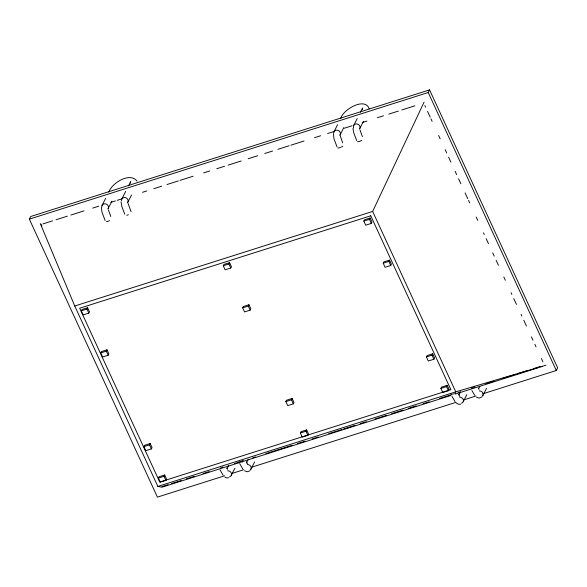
<?xml version="1.0" encoding="UTF-8"?>
<svg xmlns="http://www.w3.org/2000/svg" width="587" height="587" viewBox="0 0 587 587"><rect width="100%" height="100%" fill="white"/><g stroke="black" fill="none" stroke-linecap="round" stroke-linejoin="round"><path stroke-width="0.88" d="M121.054 201.811L121.825 206.485L124.789 214.255M101.412 207.534L102.035 212.34L105.117 220.507M333.409 133.44L333.952 138.708L337.033 146.875M40.29 223.552L74.747 306.01L372.65 211.437L424.093 102.109M362.605 107.942L360.425 112.249M224.63 475.793L157.426 497.13L29.35 219.149L30.7 216.508L429.574 89.87L557.65 367.851L556.3 370.492L482.984 393.774M102.028 205.472L105.631 198.406M108.83 192.118C111.897 182.865 129.998 171.808 137.065 181.134M108.265 208.275L111.868 201.209M121.707 199.228L125.706 191.377M128.509 185.881L130.681 181.574L130.6 183.313M127.944 202.031L131.547 194.957M81.307 310.817L81.982 309.488L87.602 307.705L89.481 311.778L88.806 313.106L83.185 314.889L81.307 310.817L86.927 309.026L87.602 307.705M100.707 352.919L101.382 351.591L107.003 349.808L108.881 353.88L108.206 355.208L102.586 356.991L100.707 352.919L106.328 351.129L107.003 349.808M223.273 265.742L223.94 264.421L229.568 262.638L231.447 266.711L230.772 268.032L225.151 269.815L223.273 265.742L228.893 263.959L229.568 262.638M143.881 446.626L144.556 445.306L150.177 443.523L152.055 447.595L151.38 448.916L145.759 450.706L143.881 446.626L149.502 444.843L150.177 443.523M242.666 307.845L243.341 306.524L248.961 304.741L250.84 308.813L250.165 310.134L244.544 311.917L242.666 307.845L248.294 306.062L248.961 304.741M333.944 131.848L337.547 124.774M340.753 118.493C342.867 109.556 365.173 96.657 369.201 108.808M158.38 478.097L159.055 476.776L164.676 474.993L166.554 479.065L165.879 480.386L160.258 482.169L158.38 478.097L164 476.314L164.676 474.993M340.189 134.643L343.784 127.577M353.623 125.596L357.226 118.53M359.868 128.399L363.47 121.326M227.059 468.58L228.659 465.432M231.293 475.309L234.895 468.243M29.35 219.149L428.231 92.511L429.574 89.87M363.83 221.116L364.498 219.795L370.126 218.012L372.004 222.084L371.329 223.405L365.708 225.195L363.83 221.116L369.45 219.333L370.126 218.012M246.335 463.121L248.338 459.195M250.972 469.057L254.575 461.991M285.847 401.559L286.515 400.239L292.143 398.448L294.014 402.528L293.346 403.849L287.718 405.632L285.847 401.559L291.468 399.776L292.143 398.448M383.223 263.218L383.898 261.897L389.519 260.114L391.397 264.187L390.722 265.507L385.101 267.298L383.223 263.218L388.851 261.435L389.519 260.114M300.346 433.03L301.014 431.702L306.641 429.919L308.513 433.991L307.845 435.319L302.217 437.102L300.346 433.03L305.966 431.24L306.641 429.919M426.404 356.933L427.072 355.612L432.7 353.829L434.571 357.901L433.903 359.222L428.275 361.005L426.404 356.933L432.025 355.15L432.7 353.829M440.903 388.403L441.571 387.082L447.199 385.292L449.07 389.372L448.402 390.693L442.774 392.476L440.903 388.403L446.524 386.62L447.199 385.292M458.975 394.948L460.179 392.593M463.216 401.677L466.812 394.611M478.654 388.704L479.85 386.349M482.896 395.433L486.498 388.359M482 396.827L479.183 398.125L476.475 397.194M249.46 471.009L247.266 471.75L244.559 470.818M42.939 223.911L52.544 220.859M56.036 219.751L67.388 216.148M70.88 215.04L83.985 210.88M92.717 208.106L98.829 206.169M111.053 202.288L115.419 200.901M117.165 200.343L121.531 198.956M142.494 192.309L146.86 190.922M153.845 188.698L161.704 186.204M166.943 184.545L178.294 180.935M180.04 180.385L193.138 176.225M203.623 172.901L209.735 170.956M216.72 168.74L224.579 166.246M228.072 165.138L241.169 160.977M248.154 158.761L257.759 155.709M264.752 153.493L272.61 150.998M277.849 149.333L289.2 145.73M290.947 145.172L304.044 141.012M314.522 137.688L320.641 135.744M327.627 133.528L333.739 131.591M344.217 128.26L352.075 125.765M362.553 122.441L366.919 121.054M377.397 117.723L383.516 115.786M388.755 114.12L398.36 111.075M401.853 109.96L414.95 105.807M74.747 306.01L157.866 486.425L455.769 391.845L545.961 365.209M161.968 486.616L168.08 484.671M171.573 483.563L181.178 480.511M186.424 478.853L194.282 476.351M203.014 473.584L209.126 471.64M234.448 463.598L238.814 462.211M252.792 457.779L255.411 456.95M265.889 453.619L292.084 445.306M297.323 443.64L305.189 441.145M312.174 438.929L318.286 436.985M328.764 433.661L341.861 429.501M343.608 428.943L354.959 425.34M360.198 423.675L366.317 421.737M375.049 418.964L386.4 415.361M391.639 413.696L402.99 410.093M408.229 408.427L416.088 405.933M423.08 403.717L429.192 401.772M439.67 398.448L451.021 394.846M458.007 392.622L460.626 391.793M485.955 383.751L493.814 381.257M502.545 378.483L513.896 374.88M517.389 373.772L526.994 370.72M533.979 368.504L540.091 366.567M450.831 395.491L161.917 487.21L157.866 486.425M455.196 394.104L538.118 367.778M540.73 366.948L542.476 366.391M231.616 473.577L243.832 469.695M251.691 467.201L455.93 402.359M463.781 399.864L476.006 395.99M460.663 404.164L458.337 404.23L456.246 402.968M228.739 477.796L226.589 477.899L224.88 477.07M474.707 395.315L471.904 390.553M455.028 401.567L451.939 396.218M242.783 468.947L239.694 463.605M223.111 475.199L220.015 469.849M459.724 396.306L458.63 394.405M247.487 463.686L246.386 461.786M479.029 389.445L478.302 388.154M227.433 469.329L226.707 468.037M242.336 461.25L242.71 462.035M428.231 92.511L556.3 370.492M424.834 105.528L425.604 107.194M427.519 111.354L430.205 117.18M430.968 118.845L432.12 121.34M438.636 135.487L440.169 138.818M445.159 149.634L446.692 152.965M448.607 157.125L450.904 162.122M455.123 171.272L456.657 174.603M458.572 178.764L460.876 183.753M465.095 192.91L467.78 198.736M468.543 200.402L469.695 202.897M476.211 217.043L477.745 220.374M483.497 232.856L484.268 234.521M486.183 238.682L488.479 243.678M492.698 252.828L494.232 256.159M496.147 260.32L498.451 265.309M503.822 276.961L505.356 280.293M511.101 292.774L511.871 294.439M513.786 298.6L516.472 304.426M521.073 314.412L521.843 316.077M523.758 320.238L526.444 326.064M531.426 336.879L532.959 340.211M534.874 344.371L536.026 346.873M541.397 358.518L542.931 361.849M372.65 211.437L455.769 391.845M369.45 219.333L371.329 223.405M388.851 261.435L390.722 265.507M432.025 355.15L433.903 359.222M446.524 386.62L448.402 390.693M228.893 263.959L230.772 268.032M248.294 306.062L250.165 310.134M291.468 399.776L293.346 403.849M305.966 431.24L307.845 435.319M86.927 309.026L88.806 313.106M106.328 351.129L108.206 355.208M149.502 444.843L151.38 448.916M164 476.314L165.879 480.386M41.193 224.469L41.956 226.127M356.713 140.623L353.748 132.86L352.97 128.465M131.092 211.687L128.025 203.293M362.362 136.617L360.014 129.962M342.683 142.868L340.203 135.612M110.767 216.493L108.419 209.845M362.524 109.681L362.384 108.742M333.746 132.611A3.419 3.016 27 0 1 338.266 130.475A3.419 3.016 27 0 1 339.77 135.318M353.69 127.966A3.419 3.016 27 0 1 357.094 123.96A3.419 3.016 27 0 1 359.449 129.067M342.771 146.163A3.419 0.998 -24.2 0 1 341.377 147.014M340.563 147.381A3.419 0.998 -24.2 0 1 337.811 147.968M361.805 140.352A3.419 0.998 -24.2 0 1 357.49 141.716M101.845 207.05A3.419 3.016 27 0 1 105.931 203.946A3.419 3.016 27 0 1 107.854 208.943M121.524 200.798A3.419 3.016 27 0 1 125.603 197.694A3.419 3.016 27 0 1 127.526 202.698M109.453 220.646A3.419 0.998 -24.2 0 1 106.401 221.615M128.318 214.769A3.419 0.998 -24.2 0 1 126.741 215.268M247.332 464.559A3.419 3.016 27 0 1 250.906 466.687A3.419 3.016 27 0 1 249.959 470.26M227.653 470.803A3.419 3.016 27 0 1 231.381 473.327A3.419 3.016 27 0 1 229.532 476.857M243.363 460.289A3.419 1.145 -25.3 0 1 240.237 461.609M239.569 461.698A3.419 1.145 -25.3 0 1 239.048 461.653M222.943 466.973A3.419 1.145 -25.3 0 1 222.135 467.355M221.321 467.663A3.419 1.145 -25.3 0 1 220.558 467.861M479.249 390.927A3.419 3.016 27 0 1 482.624 392.681A3.419 3.016 27 0 1 482.477 396.1M459.57 397.179A3.419 3.016 27 0 1 463.297 399.703A3.419 3.016 27 0 1 461.455 403.225M474.545 387.097A3.419 1.145 -25.3 0 1 473.738 387.479M472.924 387.78A3.419 1.145 -25.3 0 1 471.486 388.066M455.607 392.901A3.419 1.145 -25.3 0 1 454.866 393.341M454.059 393.73A3.419 1.145 -25.3 0 1 453.245 394.031M452.474 394.229A3.419 1.145 -25.3 0 1 450.948 394.119M370.764 215.796L79.656 308.219L159.752 482.059L450.86 389.643L370.764 215.796"/></g></svg>
